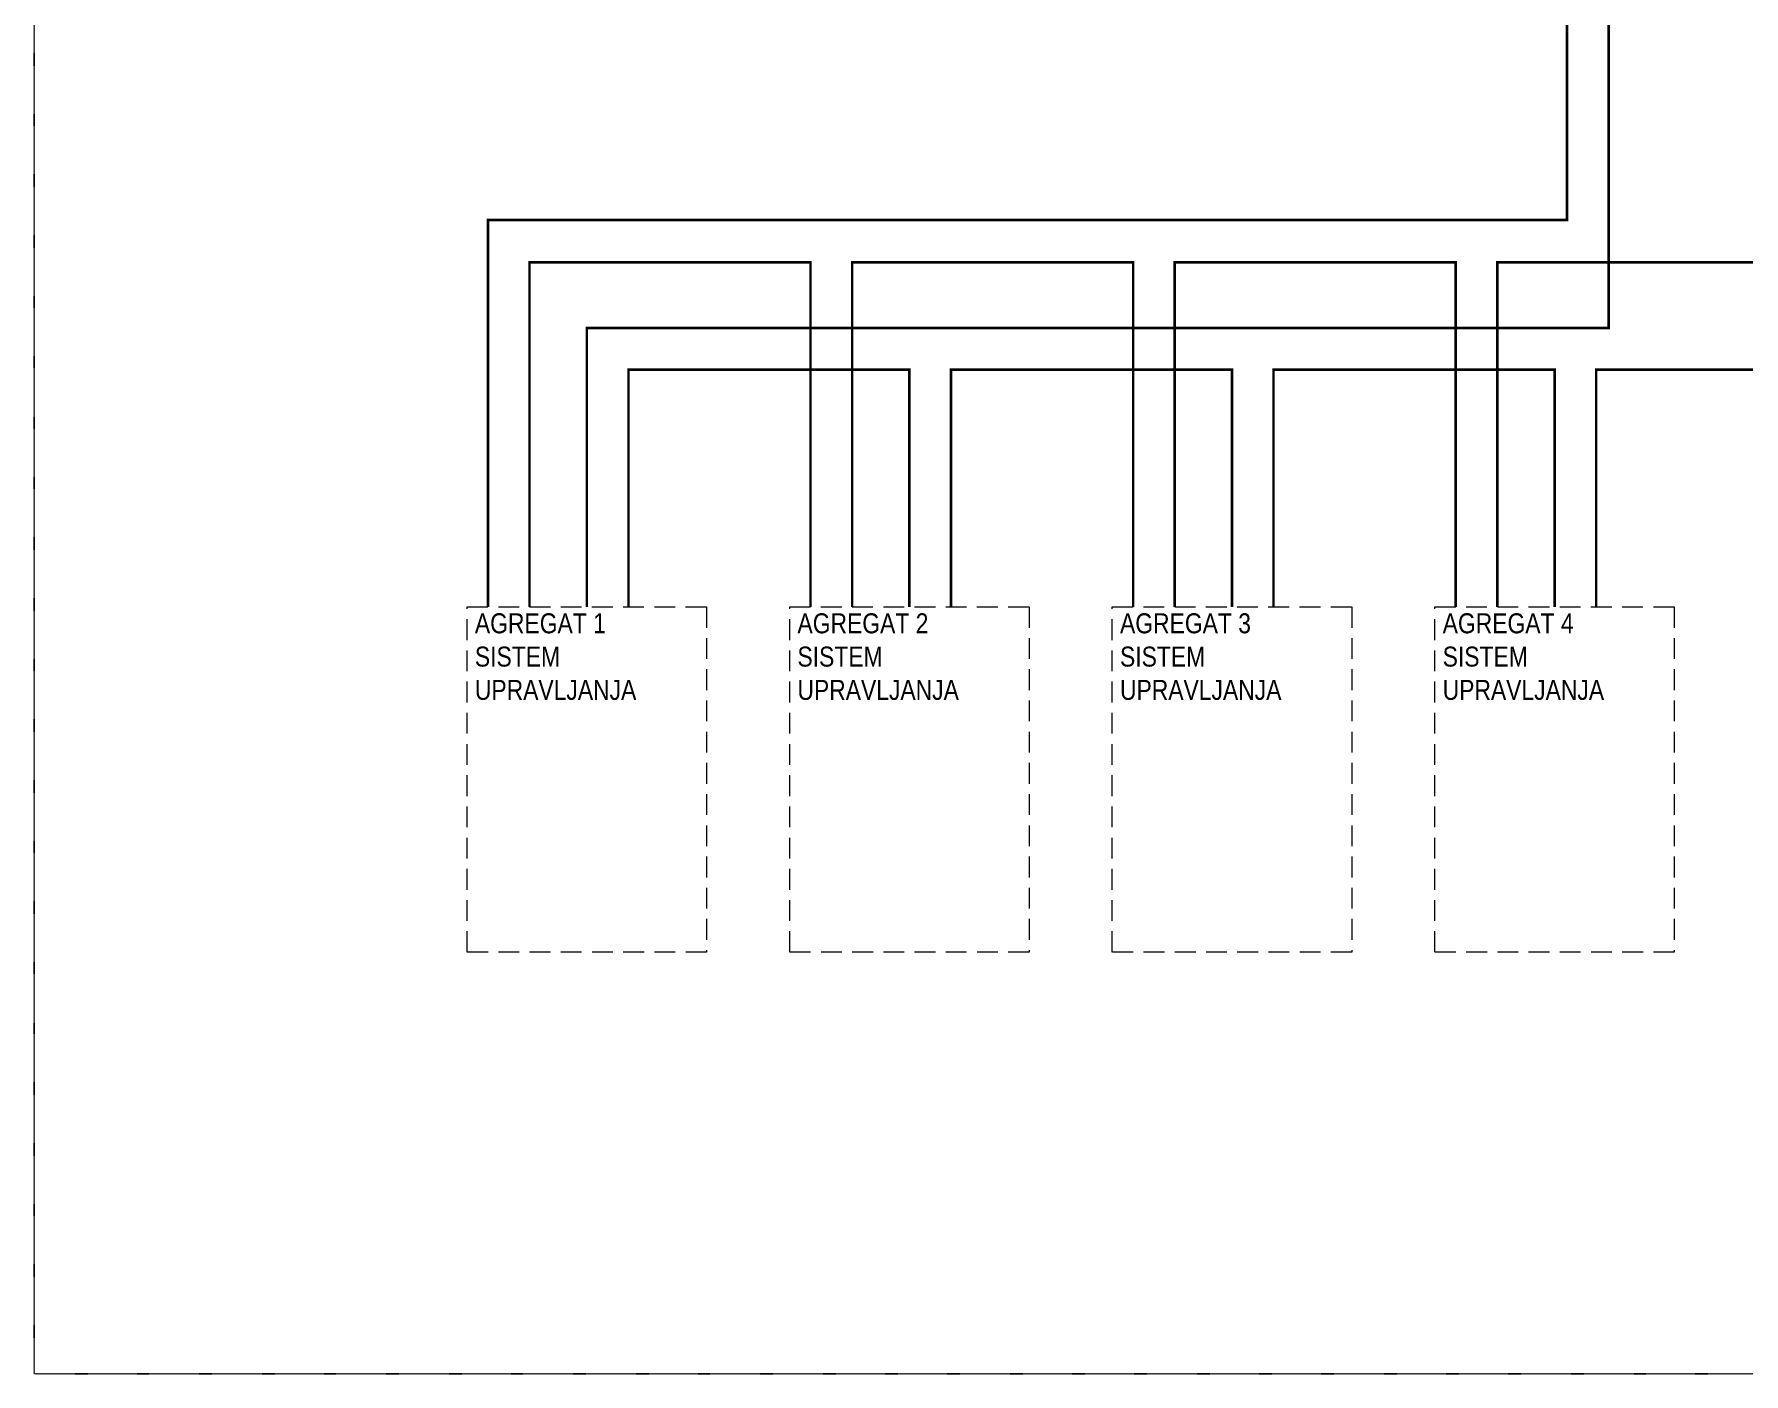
# Model space of a CAD drawing. Header units: inches. Extents: x 0 to 92454, y -34894 to 11.
# Drawn here: x 67578 to 69633, y -34894 to -33284 of the extents above; entities that cross this region are included whole.
import ezdxf

# ---------------------------------------------------------------- set-up
doc = ezdxf.new("R2010")
doc.units = ezdxf.units.IN
doc.header["$MEASUREMENT"] = 0
doc.linetypes.add('ACAD_ISO03W100', pattern=[30, 12, -18])
doc.linetypes.add('HIDDEN', pattern=[0.375, 0.25, -0.125])
doc.layers.add('no_plot', color=7, linetype='Continuous', true_color=0xe600e6, plot=False)
doc.layers.add('SI-General', color=7, linetype='Continuous', lineweight=5)
doc.layers.add('SI-TOPOLOGY-FO-sm', color=7, linetype='Continuous', lineweight=13, true_color=0xff7f7f)
doc.styles.add('OPIS', font='ARIALN.TTF')

msp = doc.modelspace()

# ---------------------------------------------------------------- linework, layer by layer
at = {"layer": 'no_plot', "linetype": 'ACAD_ISO03W100', "ltscale": 0.01}
msp.add_lwpolyline([(67578.3, -34894.2), (72421, -34894.2), (72421, -31674.6), (67578.3, -31674.6)], close=True, dxfattribs=at)
at = {"layer": 'SI-General', "color": 0, "linetype": 'HIDDEN', "ltscale": 100}
for points in [[(68098.5, -33972.6), (68386.1, -33972.6), (68386.1, -34387.4), (68098.5, -34387.4)], [(68486.1, -33972.6), (68773.7, -33972.6), (68773.7, -34387.4), (68486.1, -34387.4)], [(68873.7, -33972.6), (69161.4, -33972.6), (69161.4, -34387.4), (68873.7, -34387.4)], [(69261.4, -33972.6), (69549, -33972.6), (69549, -34387.4), (69261.4, -34387.4)]]:
    msp.add_lwpolyline(points, close=True, dxfattribs=at)
at = {"layer": 'SI-TOPOLOGY-FO-sm', "linetype": 'ACAD_ISO03W100', "ltscale": 0.01, "const_width": 3, "flags": 128}
for points in [[(69420.1, -32566.4), (69420.1, -33507.7), (68123.5, -33507.7), (68123.5, -33972.6)], [(69470.1, -32566.4), (69470.1, -33637.5), (68242.3, -33637.5), (68242.3, -33972.6)], [(68173.5, -33972.6), (68173.5, -33558.6), (68511.1, -33558.6), (68511.1, -33972.6)], [(68561.1, -33972.6), (68561.1, -33558.6), (68898.7, -33558.6), (68898.7, -33972.6)], [(68561.1, -33972.6), (68561.1, -33558.6), (68898.7, -33558.6), (68898.7, -33972.6)], [(68948.7, -33972.6), (68948.7, -33558.6), (69286.4, -33558.6), (69286.4, -33972.6)], [(68948.7, -33972.6), (68948.7, -33558.6), (69286.4, -33558.6), (69286.4, -33972.6)], [(69336.4, -33972.6), (69336.4, -33558.6), (69674, -33558.6), (69674, -33972.6)], [(68292.3, -33972.6), (68292.3, -33687.5), (68629.9, -33687.5), (68629.9, -33972.6)], [(68679.9, -33972.6), (68679.9, -33687.5), (69017.5, -33687.5), (69017.5, -33972.6)], [(69067.5, -33972.6), (69067.5, -33687.5), (69405.2, -33687.5), (69405.2, -33972.6)], [(69455.2, -33972.6), (69455.2, -33687.5), (69792.8, -33687.5), (69792.8, -33972.6)]]:
    msp.add_lwpolyline(points, dxfattribs=at)

# ---------------------------------------------------------------- texts
at = {"layer": 'SI-General', "color": 0, "char_height": 20, "width": 311.164, "attachment_point": 1, "style": 'OPIS'}
for s, insert in [('{\\fArial Narrow|b0|i0|c238|p34;\\H1.2x;AGREGAT\\fArial Narrow|b0|i0|c0|p34; 1 \\fArial Narrow|b0|i0|c238|p34;       SISTEM   UPRAVLJANJA}', (68107.8, -33980.3)), ('{\\fArial Narrow|b0|i0|c238|p34;\\H1.2x;AGREGAT\\fArial Narrow|b0|i0|c0|p34; \\fArial Narrow|b0|i0|c238|p34;2\\fArial Narrow|b0|i0|c0|p34; \\fArial Narrow|b0|i0|c238|p34;       SISTEM    UPRAVLJANJA}', (68495.4, -33980.3)), ('{\\fArial Narrow|b0|i0|c238|p34;\\H1.2x;AGREGAT\\fArial Narrow|b0|i0|c0|p34; \\fArial Narrow|b0|i0|c238|p34;3\\fArial Narrow|b0|i0|c0|p34; \\fArial Narrow|b0|i0|c238|p34;       SISTEM    UPRAVLJANJA}', (68883, -33980.3)), ('{\\fArial Narrow|b0|i0|c238|p34;\\H1.2x;AGREGAT\\fArial Narrow|b0|i0|c0|p34; \\fArial Narrow|b0|i0|c238|p34;4\\fArial Narrow|b0|i0|c0|p34; \\fArial Narrow|b0|i0|c238|p34;       SISTEM   UPRAVLJANJA}', (69270.7, -33980.3))]:
    msp.add_mtext(s, dxfattribs=dict(at, insert=insert))

doc.saveas('drawing.dxf')
